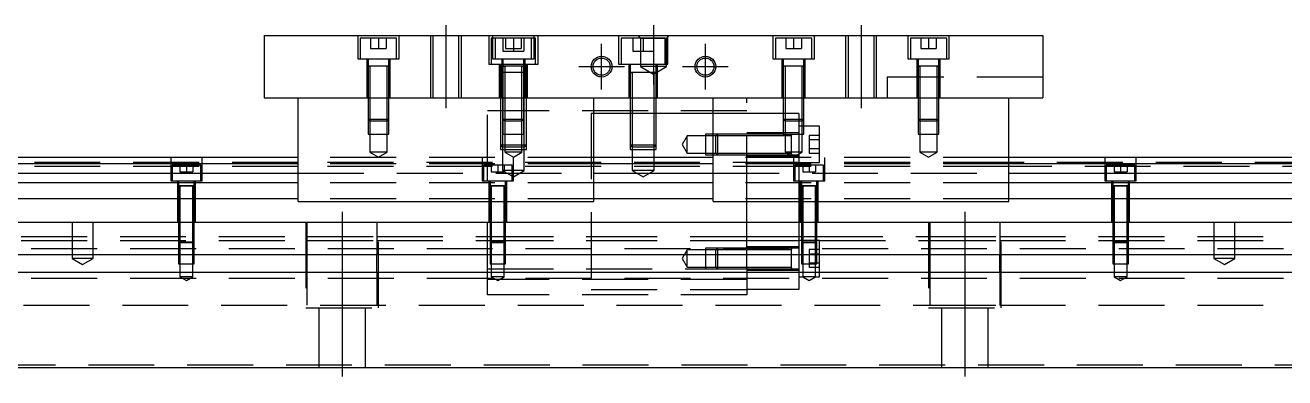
# Model space of a CAD drawing. Extents: x -14 to 951, y -279 to 102.
# Drawn here: x 228.9 to 471.7, y -239 to -171 of the extents above; entities that cross this region are included whole.
import ezdxf

# ---------------------------------------------------------------- set-up
doc = ezdxf.new("R2010")
doc.units = 0
doc.linetypes.add('CENTER', pattern=[50.8, 31.75, -6.35, 6.35, -6.35])
doc.linetypes.add('DASHED', pattern=[19.05, 12.7, -6.35])
doc.layers.get('0').update_dxf_attribs({"linetype": 'CONTINUOUS'})
doc.layers.add('CENTER', color=1, linetype='CENTER')

msp = doc.modelspace()

# ---------------------------------------------------------------- linework, layer by layer
at = {"color": 7, "linetype": 'CONTINUOUS'}
for p, q in [((275, -172.99), (275, -184.99)), ((275, -172.99), (425, -172.99)), ((425, -172.99), (425, -184.99)), ((299.000006, -178.89), (294.999994, -178.89)), ((299.000006, -178.89), (294.999994, -178.89)), ((325.000006, -178.89), (320.999994, -178.89)), ((325.000006, -178.89), (320.999994, -178.89)), ((405.000006, -178.89), (400.999994, -178.89)), ((321, -180.09), (320.499994, -180.09)), ((321.35, -180.09), (321, -180.09)), ((325, -180.09), (324.65, -180.09)), ((325.500006, -180.09), (325, -180.09)), ((350.500006, -180.09), (345.499994, -180.09)), ((350.500006, -180.09), (345.499994, -180.09)), ((275, -184.99), (425, -184.99)), ((281.5, -204.99), (281.5, -184.99)), ((338.5, -204.99), (338.5, -184.99)), ((361.5, -204.99), (361.5, -184.99)), ((418.5, -204.99), (418.5, -184.99)), ((368, -192.34), (362, -192.34)), ((376.6, -193.99), (376.6, -191.989994)), ((376.6, -193.99), (376.6, -191.989994)), ((281.5, -196.49), (0, -196.49)), ((361.5, -196.49), (338.5, -196.49)), ((362, -195.64), (368, -195.64)), ((376.6, -195.990006), (376.6, -195.64)), ((700, -196.49), (418.5, -196.49)), ((281.5, -197.742272), (0, -197.742272)), ((361.5, -197.742272), (338.5, -197.742272)), ((700, -197.742272), (418.5, -197.742272)), ((0, -199.51668), (281.5, -199.51668)), ((281.5, -201.413076), (0, -201.413076)), ((338.5, -199.51668), (361.5, -199.51668)), ((361.5, -201.413076), (338.5, -201.413076)), ((418.5, -199.51668), (700, -199.51668)), ((700, -201.413076), (418.5, -201.413076)), ((261.500006, -201.99), (258.499994, -201.99)), ((259.998804, -201.99), (258.499994, -201.99)), ((261.500006, -201.99), (259.998804, -201.99)), ((321.500006, -201.99), (318.499994, -201.99)), ((319.998804, -201.99), (318.499994, -201.99)), ((321.500006, -201.99), (319.998804, -201.99)), ((381.500006, -201.99), (378.499994, -201.99)), ((379.998804, -201.99), (378.499994, -201.99)), ((381.500006, -201.99), (379.998804, -201.99)), ((441.500006, -201.99), (438.499994, -201.99)), ((439.998804, -201.99), (438.499994, -201.99)), ((441.500006, -201.99), (439.998804, -201.99)), ((281.5, -204.467372), (0, -204.467372)), ((281.5, -204.99), (338.5, -204.99)), ((361.5, -204.467372), (338.5, -204.467372)), ((361.5, -204.99), (418.5, -204.99)), ((700, -204.467372), (418.5, -204.467372)), ((0, -208.99), (700, -208.99)), ((381.25, -211.74), (381.5, -211.74)), ((700, -215.29), (0, -215.29)), ((376.6, -215.29), (376.6, -213.989994)), ((376.6, -215.99), (376.6, -213.989994)), ((376.6, -215.849954), (376.6, -215.29)), ((376.6, -216.130046), (376.6, -215.849954)), ((376.6, -217.990006), (376.6, -217.98932)), ((700, -218.69), (0, -218.69)), ((0, -236.99), (700, -236.99))]:
    msp.add_line(p, q, dxfattribs=at)
at = {"color": 3, "linetype": 'DASHED'}
for p, q in [((293, -172.99), (293, -177.49)), ((300.5, -173.49), (293.5, -173.49)), ((293.5, -173.49), (293.5, -177.49)), ((295.5, -173.49), (295.5, -175.49)), ((297, -173.49), (297, -175.49)), ((298.5, -173.49), (298.5, -175.49)), ((300.5, -177.49), (300.5, -173.49)), ((301, -177.49), (301, -172.99)), ((307.000006, -172.99), (307.000006, -184.99)), ((307.5, -172.99), (307.5, -184.99)), ((312.5, -184.99), (312.5, -172.99)), ((312.999994, -184.99), (312.999994, -172.99)), ((318.25, -172.99), (318.25, -178.49)), ((319.5, -173.49), (318.75, -173.49)), ((318.75, -173.49), (318.75, -178.49)), ((319, -172.99), (319, -177.49)), ((326.5, -173.49), (319.5, -173.49)), ((319.5, -173.49), (319.5, -177.49)), ((321, -173.49), (321, -175.99)), ((321.5, -173.49), (321.5, -175.49)), ((323, -173.49), (323, -175.49)), ((324.5, -173.49), (324.5, -175.49)), ((325, -173.49), (325, -175.99)), ((327.25, -173.49), (326.5, -173.49)), ((326.5, -177.49), (326.5, -173.49)), ((327, -177.49), (327, -172.99)), ((327.25, -178.49), (327.25, -173.49)), ((327.75, -178.49), (327.75, -172.99)), ((343.25, -172.99), (343.25, -178.49)), ((352.25, -173.49), (343.75, -173.49)), ((343.75, -173.49), (343.75, -178.49)), ((346, -173.49), (346, -175.99)), ((347, -172.99), (347.5, -173.49)), ((347.5, -173.49), (347.5, -178.99)), ((347.5, -173.49), (352.5, -173.49)), ((348, -173.49), (348, -175.99)), ((350, -173.49), (350, -175.99)), ((352.25, -178.49), (352.25, -173.49)), ((352.5, -173.49), (353, -172.99)), ((352.5, -178.99), (352.5, -173.49)), ((352.75, -178.49), (352.75, -172.99)), ((373, -172.99), (373, -177.49)), ((380.5, -173.49), (373.5, -173.49)), ((373.5, -173.49), (373.5, -177.49)), ((375.5, -173.49), (375.5, -175.49)), ((377, -173.49), (377, -175.49)), ((378.5, -173.49), (378.5, -175.49)), ((380.5, -177.49), (380.5, -173.49)), ((381, -177.49), (381, -172.99)), ((387.000006, -172.99), (387.000006, -184.99)), ((387.5, -172.99), (387.5, -184.99)), ((392.5, -184.99), (392.5, -172.99)), ((392.999994, -184.99), (392.999994, -172.99)), ((399, -172.99), (399, -177.49)), ((406.5, -173.49), (399.5, -173.49)), ((399.5, -173.49), (399.5, -177.49)), ((401.5, -173.49), (401.5, -175.49)), ((403, -173.49), (403, -175.49)), ((404.5, -173.49), (404.5, -175.49)), ((406.5, -177.49), (406.5, -173.49)), ((407, -177.49), (407, -172.99)), ((295.5, -175.49), (297, -175.49)), ((297, -175.49), (298.5, -175.49)), ((321, -175.99), (323, -175.99)), ((321.5, -175.49), (323, -175.49)), ((323, -175.49), (324.5, -175.49)), ((323, -175.49), (323, -175.99)), ((323, -175.99), (325, -175.99)), ((346, -175.99), (348, -175.99)), ((348, -175.99), (350, -175.99)), ((375.5, -175.49), (377, -175.49)), ((377, -175.49), (378.5, -175.49)), ((401.5, -175.49), (403, -175.49)), ((403, -175.49), (404.5, -175.49)), ((293, -177.49), (301, -177.49)), ((294.75, -177.49), (294.75, -184.99)), ((299.000006, -178.89), (294.999994, -178.89)), ((295, -177.49), (295, -178.89)), ((295, -178.885), (295, -178.89)), ((295.216708, -178.89), (295, -178.89)), ((295, -178.89), (295, -184.99)), ((295, -178.89), (295, -178.895)), ((298.783332, -178.89), (295.216708, -178.89)), ((295.35, -178.89), (295.35, -184.99)), ((298.65, -184.99), (298.65, -178.89)), ((299, -178.89), (298.783332, -178.89)), ((299, -178.89), (299, -177.49)), ((299, -178.89), (299, -178.885)), ((299, -184.99), (299, -178.89)), ((299, -178.895), (299, -178.89)), ((299.25, -184.99), (299.25, -177.49)), ((318.25, -178.49), (327.75, -178.49)), ((319, -177.49), (327, -177.49)), ((320.25, -178.49), (320.25, -184.99)), ((320.5, -178.49), (320.5, -180.09)), ((320.75, -177.49), (320.75, -184.99)), ((325.000006, -178.89), (320.999994, -178.89)), ((321, -177.49), (321, -178.89)), ((321, -178.885), (321, -178.89)), ((321, -178.89), (321.216462, -178.89)), ((321.216708, -178.89), (321, -178.89)), ((321, -178.89), (321, -184.99)), ((321, -178.89), (321, -178.895)), ((324.783332, -178.89), (321.216708, -178.89)), ((321.35, -178.89), (321.35, -184.99)), ((324.65, -184.99), (324.65, -178.89)), ((325, -178.89), (324.783332, -178.89)), ((324.783538, -178.89), (325, -178.89)), ((325, -178.89), (325, -177.49)), ((325, -178.89), (325, -178.885)), ((325, -184.99), (325, -178.89)), ((325, -178.895), (325, -178.89)), ((325.25, -184.99), (325.25, -177.49)), ((325.5, -180.09), (325.5, -178.49)), ((325.75, -184.99), (325.75, -178.49)), ((343.25, -178.49), (352.75, -178.49)), ((345.25, -178.49), (345.25, -184.99)), ((345.5, -178.49), (345.5, -180.09)), ((352.5, -178.99), (347.5, -178.99)), ((347.5, -178.99), (350, -180.433376)), ((350, -180.433376), (352.5, -178.99)), ((350.5, -180.09), (350.5, -178.49)), ((350.75, -184.99), (350.75, -178.49)), ((373, -177.49), (381, -177.49)), ((374.75, -177.49), (374.75, -184.99)), ((379.000006, -178.89), (374.999994, -178.89)), ((379.000006, -178.89), (374.999994, -178.89)), ((379.000006, -178.89), (374.999994, -178.89)), ((375, -177.49), (375, -178.89)), ((375, -178.885), (375, -178.89)), ((375.216708, -178.89), (375, -178.89)), ((375, -178.89), (375, -178.895)), ((375, -178.89), (375, -184.99)), ((378.783332, -178.89), (375.216708, -178.89)), ((375.35, -178.89), (375.35, -184.99)), ((378.65, -184.99), (378.65, -178.89)), ((379, -178.89), (378.783332, -178.89)), ((379, -178.89), (379, -177.49)), ((379, -178.89), (379, -178.885)), ((379, -178.895), (379, -178.89)), ((379, -184.99), (379, -178.89)), ((379.25, -184.99), (379.25, -177.49)), ((399, -177.49), (407, -177.49)), ((400.75, -177.49), (400.75, -184.99)), ((405.000006, -178.89), (400.999994, -178.89)), ((401, -177.49), (401, -178.89)), ((401, -178.885), (401, -178.89)), ((401, -178.89), (401.216462, -178.89)), ((401.216708, -178.89), (401, -178.89)), ((401, -178.89), (401, -184.99)), ((401, -178.89), (401, -178.895)), ((404.783332, -178.89), (401.216708, -178.89)), ((401.35, -178.89), (401.35, -184.99)), ((404.65, -184.99), (404.65, -178.89)), ((405, -178.89), (404.783332, -178.89)), ((404.783538, -178.89), (405, -178.89)), ((405, -178.89), (405, -177.49)), ((405, -178.89), (405, -178.885)), ((405, -184.99), (405, -178.89)), ((405, -178.895), (405, -178.89)), ((405.25, -184.99), (405.25, -177.49)), ((320.5, -180.085), (320.5, -180.09)), ((320.757468, -180.09), (320.5, -180.09)), ((320.5, -180.09), (320.5, -184.99)), ((320.5, -180.09), (320.5, -180.095)), ((320.999654, -180.09), (320.757468, -180.09)), ((320.9, -180.09), (320.9, -184.99)), ((321.349616, -180.09), (320.999654, -180.09)), ((324.650424, -180.09), (321.349616, -180.09)), ((324.65, -180.09), (321.35, -180.09)), ((325.000386, -180.09), (324.650424, -180.09)), ((325.242552, -180.09), (325.000386, -180.09)), ((325.1, -184.99), (325.1, -180.09)), ((325.5, -180.09), (325.242552, -180.09)), ((325.5, -180.09), (325.5, -180.085)), ((325.5, -184.99), (325.5, -180.09)), ((325.5, -180.095), (325.5, -180.09)), ((350.500006, -180.09), (345.499994, -180.09)), ((345.5, -180.085), (345.5, -180.09)), ((345.5, -180.09), (345.757448, -180.09)), ((345.757468, -180.09), (345.5, -180.09)), ((345.5, -180.09), (345.5, -184.99)), ((345.5, -180.09), (345.5, -180.095)), ((350.242552, -180.09), (345.757468, -180.09)), ((345.9, -180.09), (345.9, -184.99)), ((350.1, -184.99), (350.1, -180.09)), ((350.5, -180.09), (350.242552, -180.09)), ((350.242602, -180.09), (350.5, -180.09)), ((350.5, -180.09), (350.5, -180.085)), ((350.5, -184.99), (350.5, -180.09)), ((350.5, -180.095), (350.5, -180.09)), ((395, -180.99), (395, -184.99)), ((405, -180.99), (395, -180.99)), ((425, -180.99), (405, -180.99)), ((295, -184.99), (295, -189.14)), ((295.000006, -184.99), (295.000006, -189.140006)), ((295.35, -184.99), (295.35, -189.49)), ((298.65, -189.49), (298.65, -184.99)), ((298.999994, -189.140006), (298.999994, -184.99)), ((299, -189.14), (299, -184.99)), ((318, -200.99), (318, -184.99)), ((320.5, -184.99), (320.5, -194.09)), ((320.500006, -184.99), (320.500002, -194.09)), ((320.9, -184.99), (320.9, -194.49)), ((321, -184.99), (321, -189.14)), ((321.000006, -184.99), (321.000002, -189.14)), ((321.35, -184.99), (321.35, -189.49)), ((324.65, -189.49), (324.65, -184.99)), ((324.999998, -189.14), (324.999994, -184.99)), ((325, -189.14), (325, -184.99)), ((325.1, -194.49), (325.1, -184.99)), ((325.499998, -194.09), (325.499994, -184.99)), ((325.5, -194.09), (325.5, -184.99)), ((345.5, -184.99), (345.5, -194.09)), ((345.500006, -184.99), (345.500002, -194.09)), ((345.9, -184.99), (345.9, -194.49)), ((350.1, -194.49), (350.1, -184.99)), ((350.499998, -194.09), (350.499994, -184.99)), ((350.5, -194.09), (350.5, -184.99)), ((368, -204.99), (368, -184.99)), ((375, -184.99), (375, -189.14)), ((375.000006, -184.99), (375.000002, -189.14)), ((375.35, -184.99), (375.35, -189.49)), ((378.65, -189.49), (378.65, -184.99)), ((378.999998, -189.14), (378.999994, -184.99)), ((379, -189.14), (379, -184.99)), ((401, -184.99), (401, -189.14)), ((401.000006, -184.99), (401.000002, -189.14)), ((401.35, -184.99), (401.35, -189.49)), ((404.65, -189.49), (404.65, -184.99)), ((404.999998, -189.14), (404.999994, -184.99)), ((405, -189.14), (405, -184.99)), ((295, -189.14), (299, -189.14)), ((295, -189.14), (295.35, -189.49)), ((295.000006, -189.140006), (295.000006, -191.99)), ((298.65, -189.49), (299, -189.14)), ((298.999994, -191.99), (298.999994, -189.140006)), ((368, -187.49), (318, -187.49)), ((321, -189.14), (325, -189.14)), ((321, -189.14), (321.35, -189.49)), ((321.000002, -189.14), (321.000006, -191.99)), ((324.65, -189.49), (325, -189.14)), ((324.999994, -191.99), (324.999998, -189.14)), ((338, -187.99), (338, -221.99)), ((338.5, -187.99), (338, -187.99)), ((345.5, -187.99), (338.5, -187.99)), ((345.9, -187.99), (345.5, -187.99)), ((350.1, -187.99), (345.9, -187.99)), ((350.5, -187.99), (350.1, -187.99)), ((361.5, -187.99), (350.5, -187.99)), ((368, -187.99), (361.5, -187.99)), ((375, -187.99), (368, -187.99)), ((375.35, -187.99), (375, -187.99)), ((375, -189.14), (379, -189.14)), ((375, -189.14), (375.35, -189.49)), ((375.000002, -189.14), (375.000006, -191.99)), ((378, -187.99), (375.35, -187.99)), ((378, -187.99), (378, -189.49)), ((378.65, -189.49), (379, -189.14)), ((378.999994, -191.99), (378.999998, -189.14)), ((401, -189.14), (405, -189.14)), ((401, -189.14), (401.35, -189.49)), ((401.000002, -189.14), (401.000006, -191.99)), ((404.65, -189.49), (405, -189.14)), ((404.999994, -191.99), (404.999998, -189.14)), ((298.65, -189.49), (295.35, -189.49)), ((295.35, -189.49), (295.35, -191.99)), ((298.65, -191.99), (298.65, -189.49)), ((324.65, -189.49), (321.35, -189.49)), ((321.35, -189.49), (321.35, -191.99)), ((324.65, -191.99), (324.65, -189.49)), ((378, -191.74), (368, -191.74)), ((378.65, -189.49), (375.35, -189.49)), ((375.35, -189.49), (375.35, -191.99)), ((378, -189.49), (378, -200.99)), ((378.999994, -190.49), (378, -190.49)), ((378.65, -191.99), (378.65, -189.49)), ((382, -190.49), (378.999994, -190.49)), ((382, -197.49), (382, -190.49)), ((404.65, -189.49), (401.35, -189.49)), ((401.35, -189.49), (401.35, -191.99)), ((404.65, -191.99), (404.65, -189.49)), ((295.000006, -191.99), (298.999994, -191.99)), ((295.35, -191.99), (295.35, -195.49)), ((298.65, -195.49), (298.65, -191.99)), ((320.5, -194.09), (325.5, -194.09)), ((320.5, -194.09), (320.9, -194.49)), ((320.500002, -194.09), (320.500006, -194.99)), ((321.000006, -191.99), (324.999994, -191.99)), ((321.35, -191.99), (321.35, -195.49)), ((324.65, -195.49), (324.65, -191.99)), ((325.1, -194.49), (325.5, -194.09)), ((325.499994, -194.99), (325.499998, -194.09)), ((345.5, -194.09), (350.5, -194.09)), ((345.5, -194.09), (345.9, -194.49)), ((345.500002, -194.09), (345.500006, -194.99)), ((350.1, -194.49), (350.5, -194.09)), ((350.499994, -194.99), (350.499998, -194.09)), ((356.5, -192.34), (355.547372, -193.99)), ((355.547372, -193.99), (356.5, -195.64)), ((356.5, -195.64), (356.5, -192.34)), ((360, -192.34), (356.5, -192.34)), ((362.35, -191.990002), (360, -191.990006)), ((360, -191.990006), (360, -195.989994)), ((362, -192.34), (360, -192.34)), ((362.35, -191.99), (362, -192.34)), ((362, -195.64), (362, -192.34)), ((368, -192.34), (362, -192.34)), ((362.35, -191.99), (362.35, -195.99)), ((368, -191.990002), (362.35, -191.99)), ((368, -191.990006), (362.35, -191.990002)), ((375.000006, -191.99), (368, -191.990002)), ((376.6, -192.34), (368, -192.34)), ((375.000006, -191.99), (378.999994, -191.99)), ((375.35, -191.99), (375.35, -195.49)), ((376.6, -195.990006), (376.6, -191.989994)), ((376.6, -195.990006), (376.6, -191.989994)), ((376.6, -191.99), (376.6, -192.206668)), ((376.6, -192.206708), (376.6, -191.99)), ((376.6, -191.99), (376.6, -192.206668)), ((376.6, -192.206708), (376.6, -191.99)), ((376.6, -193.849948), (376.6, -192.206708)), ((376.6, -195.64), (376.6, -192.34)), ((376.6, -195.773332), (376.6, -193.849948)), ((378.65, -195.49), (378.65, -191.99)), ((380, -192.25795), (380, -193.123974)), ((382, -192.25795), (380, -192.25795)), ((380, -193.123974), (380, -194.856026)), ((382, -193.123974), (380, -193.123974)), ((401.000006, -191.99), (404.999994, -191.99)), ((401.35, -191.99), (401.35, -195.49)), ((404.65, -195.49), (404.65, -191.99)), ((257, -196.49), (257, -200.99)), ((263, -200.99), (263, -196.49)), ((338.5, -196.49), (281.5, -196.49)), ((298.65, -195.49), (295.35, -195.49)), ((295.35, -195.49), (297, -196.442628)), ((297, -196.442628), (298.65, -195.49)), ((317, -196.49), (317, -200.99)), ((320.500006, -194.99), (325.499994, -194.99)), ((325.1, -194.49), (320.9, -194.49)), ((320.9, -194.49), (320.9, -194.99)), ((320.9, -194.99), (320.9, -198.99)), ((324.65, -195.49), (321.35, -195.49)), ((321.35, -195.49), (323, -196.442628)), ((323, -196.442628), (324.65, -195.49)), ((323, -200.99), (323, -196.49)), ((325.1, -194.99), (325.1, -194.49)), ((325.1, -198.99), (325.1, -194.99)), ((345.500006, -194.99), (350.499994, -194.99)), ((350.1, -194.49), (345.9, -194.49)), ((345.9, -194.49), (345.9, -194.99)), ((345.9, -194.99), (345.9, -198.99)), ((350.1, -194.99), (350.1, -194.49)), ((350.1, -198.99), (350.1, -194.99)), ((356.5, -195.64), (360, -195.64)), ((360, -195.64), (362, -195.64)), ((360, -195.989994), (362.35, -195.989998)), ((418.5, -196.49), (361.5, -196.49)), ((362, -195.64), (362.35, -195.99)), ((362, -195.64), (368, -195.64)), ((362.35, -195.989998), (368, -195.989994)), ((362.35, -195.99), (368, -195.989998)), ((368, -195.64), (376.6, -195.64)), ((368, -195.989998), (376.605, -195.99)), ((368, -196.24), (378, -196.24)), ((378.65, -195.49), (375.35, -195.49)), ((375.35, -195.49), (377, -196.442628)), ((376.595, -195.99), (378, -195.99)), ((376.6, -195.773292), (376.6, -195.99)), ((376.6, -195.99), (376.6, -195.773332)), ((377, -196.442628), (378.65, -195.49)), ((377, -196.49), (377, -200.99)), ((380, -194.856026), (380, -195.72205)), ((382, -194.856026), (380, -194.856026)), ((382, -195.72205), (380, -195.72205)), ((383, -200.99), (383, -196.49)), ((404.65, -195.49), (401.35, -195.49)), ((401.35, -195.49), (403, -196.442628)), ((403, -196.442628), (404.65, -195.49)), ((437, -196.49), (437, -200.99)), ((443, -200.99), (443, -196.49)), ((281.5, -197.49), (40.5, -197.49)), ((281.5, -198.24), (40.5, -198.24)), ((262.75, -197.99), (257.25, -197.99)), ((257.25, -197.99), (257.25, -200.99)), ((258.75, -197.99), (258.75, -199.29)), ((260, -197.99), (260, -199.29)), ((261.25, -197.99), (261.25, -199.29)), ((262.75, -200.99), (262.75, -197.99)), ((338, -197.49), (281.5, -197.49)), ((338.5, -197.742272), (281.5, -197.742272)), ((338, -198.24), (281.5, -198.24)), ((322.75, -197.99), (317.25, -197.99)), ((317.25, -197.99), (317.25, -200.99)), ((318.75, -197.99), (318.75, -199.29)), ((320, -197.99), (320, -199.29)), ((325.1, -198.99), (320.9, -198.99)), ((320.9, -198.99), (323, -200.202436)), ((321.25, -197.99), (321.25, -199.29)), ((322.75, -200.99), (322.75, -197.99)), ((323, -200.202436), (325.1, -198.99)), ((378, -197.49), (338, -197.49)), ((378, -198.24), (338, -198.24)), ((350.1, -198.99), (345.9, -198.99)), ((345.9, -198.99), (348, -200.202436)), ((348, -200.202436), (350.1, -198.99)), ((418.5, -197.742272), (361.5, -197.742272)), ((382.75, -197.99), (377.25, -197.99)), ((377.25, -197.99), (377.25, -200.99)), ((378, -197.49), (382, -197.49)), ((418.5, -198.24), (378, -198.24)), ((378.75, -197.99), (378.75, -199.29)), ((380, -197.99), (380, -199.29)), ((381.25, -197.99), (381.25, -199.29)), ((418.5, -197.49), (382, -197.49)), ((382.75, -200.99), (382.75, -197.99)), ((650, -197.49), (418.5, -197.49)), ((617.25, -198.24), (418.5, -198.24)), ((442.75, -197.99), (437.25, -197.99)), ((437.25, -197.99), (437.25, -200.99)), ((438.75, -197.99), (438.75, -199.29)), ((440, -197.99), (440, -199.29)), ((441.25, -197.99), (441.25, -199.29)), ((442.75, -200.99), (442.75, -197.99)), ((257, -200.99), (263, -200.99)), ((258.25, -200.99), (258.25, -208.99)), ((258.5, -200.99), (258.5, -201.99)), ((258.75, -199.29), (260, -199.29)), ((260, -199.29), (261.25, -199.29)), ((261.5, -201.99), (261.5, -200.99)), ((261.75, -208.99), (261.75, -200.99)), ((281.5, -199.51668), (338.5, -199.51668)), ((338.5, -201.413076), (281.5, -201.413076)), ((317, -200.99), (323, -200.99)), ((318.25, -200.99), (318.25, -208.99)), ((318.5, -200.99), (318.5, -201.99)), ((318.75, -199.29), (320, -199.29)), ((320, -199.29), (321.25, -199.29)), ((321.5, -201.99), (321.5, -200.99)), ((321.75, -208.99), (321.75, -200.99)), ((361.5, -199.51668), (418.5, -199.51668)), ((418.5, -201.413076), (361.5, -201.413076)), ((377, -200.99), (383, -200.99)), ((378, -200.99), (378, -204.99)), ((378.25, -200.99), (378.25, -208.99)), ((378.5, -200.99), (378.5, -201.99)), ((378.75, -199.29), (380, -199.29)), ((380, -199.29), (381.25, -199.29)), ((381.5, -201.99), (381.5, -200.99)), ((381.75, -208.99), (381.75, -200.99)), ((437, -200.99), (443, -200.99)), ((438.25, -200.99), (438.25, -208.99)), ((438.5, -200.99), (438.5, -201.99)), ((438.75, -199.29), (440, -199.29)), ((440, -199.29), (441.25, -199.29)), ((441.5, -201.99), (441.5, -200.99)), ((441.75, -208.99), (441.75, -200.99)), ((261.500006, -201.99), (258.499994, -201.99)), ((258.5, -201.985), (258.5, -201.99)), ((258.5, -201.99), (258.62467, -201.99)), ((258.624678, -201.99), (258.5, -201.99)), ((258.5, -201.99), (258.5, -201.995)), ((258.5, -201.99), (258.5, -208.99)), ((258.62467, -201.99), (261.375392, -201.99)), ((259.998804, -201.99), (258.624678, -201.99)), ((258.75, -201.99), (258.75, -208.99)), ((261.37533, -201.99), (259.998804, -201.99)), ((261.25, -208.99), (261.25, -201.99)), ((261.5, -201.99), (261.37533, -201.99)), ((261.375392, -201.99), (261.5, -201.99)), ((261.5, -201.99), (261.5, -201.985)), ((261.5, -201.995), (261.5, -201.99)), ((261.5, -208.99), (261.5, -201.99)), ((321.500006, -201.99), (318.499994, -201.99)), ((318.5, -201.985), (318.5, -201.99)), ((318.5, -201.99), (318.62467, -201.99)), ((318.624678, -201.99), (318.5, -201.99)), ((318.5, -201.99), (318.5, -201.995)), ((318.5, -201.99), (318.5, -208.99)), ((318.62467, -201.99), (321.375392, -201.99)), ((319.998804, -201.99), (318.624678, -201.99)), ((318.75, -201.99), (318.75, -208.99)), ((321.37533, -201.99), (319.998804, -201.99)), ((321.25, -208.99), (321.25, -201.99)), ((321.5, -201.99), (321.37533, -201.99)), ((321.375392, -201.99), (321.5, -201.99)), ((321.5, -201.99), (321.5, -201.985)), ((321.5, -201.995), (321.5, -201.99)), ((321.5, -208.99), (321.5, -201.99)), ((381.500006, -201.99), (378.499994, -201.99)), ((378.5, -201.985), (378.5, -201.99)), ((378.5, -201.99), (378.62467, -201.99)), ((378.624678, -201.99), (378.5, -201.99)), ((378.5, -201.99), (378.5, -201.995)), ((378.5, -201.99), (378.5, -208.99)), ((378.62467, -201.99), (381.375392, -201.99)), ((379.998804, -201.99), (378.624678, -201.99)), ((378.75, -201.99), (378.75, -208.99)), ((381.37533, -201.99), (379.998804, -201.99)), ((381.25, -208.99), (381.25, -201.99)), ((381.5, -201.99), (381.37533, -201.99)), ((381.375392, -201.99), (381.5, -201.99)), ((381.5, -201.99), (381.5, -201.985)), ((381.5, -201.995), (381.5, -201.99)), ((381.5, -208.99), (381.5, -201.99)), ((441.500006, -201.99), (438.499994, -201.99)), ((438.5, -201.985), (438.5, -201.99)), ((438.5, -201.99), (438.62467, -201.99)), ((438.624678, -201.99), (438.5, -201.99)), ((438.5, -201.99), (438.5, -201.995)), ((438.5, -201.99), (438.5, -208.99)), ((438.62467, -201.99), (441.375392, -201.99)), ((439.998804, -201.99), (438.624678, -201.99)), ((438.75, -201.99), (438.75, -208.99)), ((441.37533, -201.99), (439.998804, -201.99)), ((441.25, -208.99), (441.25, -201.99)), ((441.5, -201.99), (441.37533, -201.99)), ((441.375392, -201.99), (441.5, -201.99)), ((441.5, -201.99), (441.5, -201.985)), ((441.5, -201.995), (441.5, -201.99)), ((441.5, -208.99), (441.5, -201.99)), ((338.5, -204.467372), (281.5, -204.467372)), ((418.5, -204.467372), (361.5, -204.467372)), ((368, -208.99), (368, -204.99)), ((378, -204.99), (378, -208.99)), ((238, -208.99), (238, -215.99)), ((242, -215.99), (242, -208.99)), ((258.5, -208.99), (258.5, -212.74)), ((258.500006, -208.99), (258.500002, -212.74)), ((258.75, -208.99), (258.75, -212.99)), ((261.25, -212.99), (261.25, -208.99)), ((261.499998, -212.74), (261.499994, -208.99)), ((261.5, -212.74), (261.5, -208.99)), ((283, -208.99), (283, -225.49)), ((283.291796, -215.29), (283.291796, -208.99)), ((296.708204, -208.99), (296.708204, -215.29)), ((297, -225.49), (297, -208.99)), ((318, -215.29), (318, -208.99)), ((318.5, -208.99), (318.5, -212.74)), ((318.500006, -208.99), (318.500002, -212.74)), ((318.75, -208.99), (318.75, -212.99)), ((321.25, -212.99), (321.25, -208.99)), ((321.499998, -212.74), (321.499994, -208.99)), ((321.5, -212.74), (321.5, -208.99)), ((368, -215.29), (368, -208.99)), ((378, -208.99), (378, -215.29)), ((378.5, -208.99), (378.5, -212.74)), ((378.500006, -208.99), (378.500002, -212.74)), ((378.75, -208.99), (378.75, -212.99)), ((381.25, -212.99), (381.25, -208.99)), ((381.499998, -212.74), (381.499994, -208.99)), ((381.5, -212.74), (381.5, -208.99)), ((403, -208.99), (403, -225.49)), ((403.291796, -215.29), (403.291796, -208.99)), ((416.708204, -208.99), (416.708204, -215.29)), ((417, -225.49), (417, -208.99)), ((438.5, -208.99), (438.5, -212.74)), ((438.500006, -208.99), (438.500002, -212.74)), ((438.75, -208.99), (438.75, -212.99)), ((441.25, -212.99), (441.25, -208.99)), ((441.499998, -212.74), (441.499994, -208.99)), ((441.5, -212.74), (441.5, -208.99)), ((458, -208.99), (458, -215.99)), ((462, -215.99), (462, -208.99)), ((56.708204, -211.74), (283.291796, -211.74)), ((56.708204, -212.49), (283.291796, -212.49)), ((258.5, -212.74), (261.5, -212.74)), ((258.5, -212.74), (258.75, -212.99)), ((258.500002, -212.74), (258.500006, -215.29)), ((261.25, -212.99), (258.75, -212.99)), ((258.75, -212.99), (258.75, -216.99)), ((261.25, -212.99), (261.5, -212.74)), ((261.25, -216.99), (261.25, -212.99)), ((261.499994, -215.29), (261.499998, -212.74)), ((283.291796, -211.74), (296.708204, -211.74)), ((283.291796, -212.49), (296.708204, -212.49)), ((296.708204, -211.74), (318, -211.74)), ((296.708204, -212.49), (318, -212.49)), ((318, -211.74), (338, -211.74)), ((318, -212.49), (338, -212.49)), ((318.5, -212.74), (321.5, -212.74)), ((318.5, -212.74), (318.75, -212.99)), ((318.500002, -212.74), (318.500006, -215.29)), ((321.25, -212.99), (318.75, -212.99)), ((318.75, -212.99), (318.75, -216.99)), ((321.25, -212.99), (321.5, -212.74)), ((321.25, -216.99), (321.25, -212.99)), ((321.499994, -215.29), (321.499998, -212.74)), ((338, -211.74), (368, -211.74)), ((338, -212.489994), (368, -212.489994)), ((338, -212.49), (368, -212.49)), ((368, -211.74), (378, -211.74)), ((368, -212.489994), (378, -212.489994)), ((368, -212.49), (378, -212.49)), ((378, -211.74), (378.5, -211.74)), ((378.5, -212.49), (378, -212.49)), ((378.5, -211.74), (378.75, -211.74)), ((378.75, -212.49), (378.5, -212.49)), ((378.5, -212.74), (381.5, -212.74)), ((378.5, -212.74), (378.75, -212.99)), ((378.500002, -212.74), (378.500006, -215.29)), ((378.75, -211.74), (381.25, -211.74)), ((381.25, -212.49), (378.75, -212.49)), ((381.25, -212.99), (378.75, -212.99)), ((378.75, -212.99), (378.75, -216.99)), ((381.5, -212.49), (381.25, -212.49)), ((381.25, -212.99), (381.5, -212.74)), ((381.25, -216.99), (381.25, -212.99)), ((381.499994, -215.29), (381.499998, -212.74)), ((381.5, -211.74), (403.291796, -211.74)), ((382, -212.49), (381.5, -212.49)), ((382, -215.29), (382, -212.49)), ((382, -212.49), (403.291796, -212.49)), ((403.291796, -211.74), (416.708204, -211.74)), ((403.291796, -212.49), (416.708204, -212.49)), ((416.708204, -211.74), (618.5, -211.74)), ((416.708204, -212.49), (618.5, -212.49)), ((438.5, -212.74), (441.5, -212.74)), ((438.5, -212.74), (438.75, -212.99)), ((438.500002, -212.74), (438.500006, -215.29)), ((441.25, -212.99), (438.75, -212.99)), ((438.75, -212.99), (438.75, -216.99)), ((441.25, -212.99), (441.5, -212.74)), ((441.25, -216.99), (441.25, -212.99)), ((441.499994, -215.29), (441.499998, -212.74)), ((700, -214.14), (0, -214.14)), ((242, -215.99), (238, -215.99)), ((238, -215.99), (240, -217.1447)), ((240, -217.1447), (242, -215.99)), ((258.500006, -215.29), (258.500006, -216.99)), ((261.499994, -216.99), (261.499994, -215.29)), ((283.291796, -218.69), (283.291796, -215.29)), ((296.708204, -218.69), (296.708204, -215.29)), ((318, -217.99), (318, -215.29)), ((318.500006, -215.29), (318.500006, -216.99)), ((321.499994, -216.99), (321.499994, -215.29)), ((356.5, -214.34), (355.547372, -215.99)), ((355.547372, -215.99), (356.5, -217.64)), ((356.5, -217.64), (356.5, -214.34)), ((360, -214.34), (356.5, -214.34)), ((362.35, -213.990002), (360, -213.990006)), ((360, -213.990006), (360, -217.989994)), ((362, -214.34), (360, -214.34)), ((362.35, -213.99), (362, -214.34)), ((362, -217.64), (362, -214.34)), ((368, -214.34), (362, -214.34)), ((362.35, -213.99), (362.35, -217.99)), ((368, -213.99), (362.35, -213.99)), ((368, -213.990006), (362.35, -213.990002)), ((378, -213.74), (368, -213.74)), ((376.6, -213.99), (368, -213.99)), ((376.6, -214.34), (368, -214.34)), ((368, -217.99), (368, -215.29)), ((376.6, -213.99), (376.595, -213.99)), ((376.6, -217.990006), (376.6, -213.989994)), ((376.6, -213.99), (376.6, -214.206668)), ((376.6, -214.206708), (376.6, -213.99)), ((376.605, -213.99), (376.6, -213.99)), ((378, -213.99), (376.6, -213.99)), ((376.6, -215.289824), (376.6, -214.206708)), ((376.6, -215.78999), (376.6, -215.289824)), ((376.6, -216.19001), (376.6, -215.78999)), ((378, -215.29), (378, -218.69)), ((378.500006, -215.29), (378.500006, -216.99)), ((380, -214.25795), (380, -215.123974)), ((382, -214.25795), (380, -214.25795)), ((380, -215.123974), (380, -216.856026)), ((382, -215.123974), (380, -215.123974)), ((381.499994, -216.99), (381.499994, -215.29)), ((382, -218.69), (382, -215.29)), ((403.291796, -218.69), (403.291796, -215.29)), ((416.708204, -218.69), (416.708204, -215.29)), ((438.500006, -215.29), (438.500006, -216.99)), ((441.499994, -216.99), (441.499994, -215.29)), ((462, -215.99), (458, -215.99)), ((458, -215.99), (460, -217.1447)), ((460, -217.1447), (462, -215.99)), ((258.500006, -216.99), (261.499994, -216.99)), ((258.75, -216.99), (258.75, -219.49)), ((261.25, -219.49), (261.25, -216.99)), ((318, -217.99), (368, -217.99)), ((318, -218.69), (318, -217.99)), ((318.500006, -216.99), (321.499994, -216.99)), ((318.75, -216.99), (318.75, -219.49)), ((321.25, -219.49), (321.25, -216.99)), ((356.5, -217.64), (360, -217.64)), ((360, -217.64), (362, -217.64)), ((362, -217.64), (368, -217.64)), ((362, -217.64), (362.35, -217.99)), ((368, -217.64), (376.6, -217.64)), ((368, -217.99), (368, -218.69)), ((368, -217.99), (376.6, -217.99)), ((368, -218.24), (378, -218.24)), ((376.595, -217.99), (376.6, -217.99)), ((376.6, -217.98932), (376.6, -216.130046)), ((376.6, -217.773332), (376.6, -216.19001)), ((376.6, -217.773292), (376.6, -217.99)), ((376.6, -217.99), (376.6, -217.773332)), ((376.6, -217.99), (376.605, -217.99)), ((376.6, -217.99), (378, -217.99)), ((378.500006, -216.99), (381.499994, -216.99)), ((378.75, -216.99), (378.75, -219.49)), ((382, -216.856026), (380, -216.856026)), ((380, -216.856026), (380, -217.72205)), ((382, -217.72205), (380, -217.72205)), ((381.25, -219.49), (381.25, -216.99)), ((438.500006, -216.99), (441.499994, -216.99)), ((438.75, -216.99), (438.75, -219.49)), ((441.25, -219.49), (441.25, -216.99)), ((700, -219.84), (0, -219.84)), ((261.25, -219.49), (258.75, -219.49)), ((258.75, -219.49), (260, -220.211688)), ((260, -220.211688), (261.25, -219.49)), ((283.291796, -224.99), (283.291796, -218.69)), ((296.708204, -218.69), (296.708204, -224.99)), ((318, -222.99), (318, -218.69)), ((368, -219.998332), (318, -219.998332)), ((321.25, -219.49), (318.75, -219.49)), ((318.75, -219.49), (320, -220.211688)), ((320, -220.211688), (321.25, -219.49)), ((368, -218.69), (368, -222.99)), ((378, -218.69), (378, -221.99)), ((378, -219.49), (378.75, -219.49)), ((381.25, -219.49), (378.75, -219.49)), ((381.25, -219.49), (378.75, -219.49)), ((378.75, -219.49), (380, -220.211688)), ((380, -220.211688), (381.25, -219.49)), ((381.25, -219.49), (382, -219.49)), ((382, -219.49), (382, -218.69)), ((403.291796, -224.99), (403.291796, -218.69)), ((416.708204, -218.69), (416.708204, -224.99)), ((441.25, -219.49), (438.75, -219.49)), ((438.75, -219.49), (440, -220.211688)), ((440, -220.211688), (441.25, -219.49)), ((368, -222.99), (318, -222.99)), ((338, -221.99), (368, -221.99)), ((378, -221.99), (368, -221.99)), ((0, -224.99), (403.291796, -224.99)), ((283, -225.49), (297, -225.49)), ((285.5, -225.49), (285.5, -236.99)), ((294.5, -236.99), (294.5, -225.49)), ((403, -225.49), (417, -225.49)), ((403.291796, -224.99), (416.708204, -224.99)), ((405.5, -225.49), (405.5, -236.99)), ((414.5, -236.99), (414.5, -225.49)), ((416.708204, -224.99), (643.291796, -224.99)), ((12.499994, -236.49), (700, -236.49))]:
    msp.add_line(p, q, dxfattribs=at)
at = {"color": 3, "linetype": 'CONTINUOUS'}
for centre in [(340, -178.99), (360, -178.99)]:
    msp.add_circle(centre, 2, dxfattribs=at)
at = {"color": 7, "linetype": 'CONTINUOUS'}
for centre in [(340, -178.99), (360, -178.99)]:
    msp.add_circle(centre, 1.65, dxfattribs=at)
at = {"layer": 'CENTER', "color": 1, "linetype": 'CENTER'}
for p, q in [((310, -170.99), (310, -186.99)), ((350, -170.99), (350, -182.433376)), ((390, -170.99), (390, -186.99)), ((340, -183.39), (340, -174.59)), ((360, -183.39), (360, -174.59)), ((335.6, -178.99), (344.4, -178.99)), ((355.6, -178.99), (364.4, -178.99)), ((290, -206.99), (290, -238.99)), ((410, -206.99), (410, -238.99))]:
    msp.add_line(p, q, dxfattribs=at)

doc.saveas('drawing.dxf')
